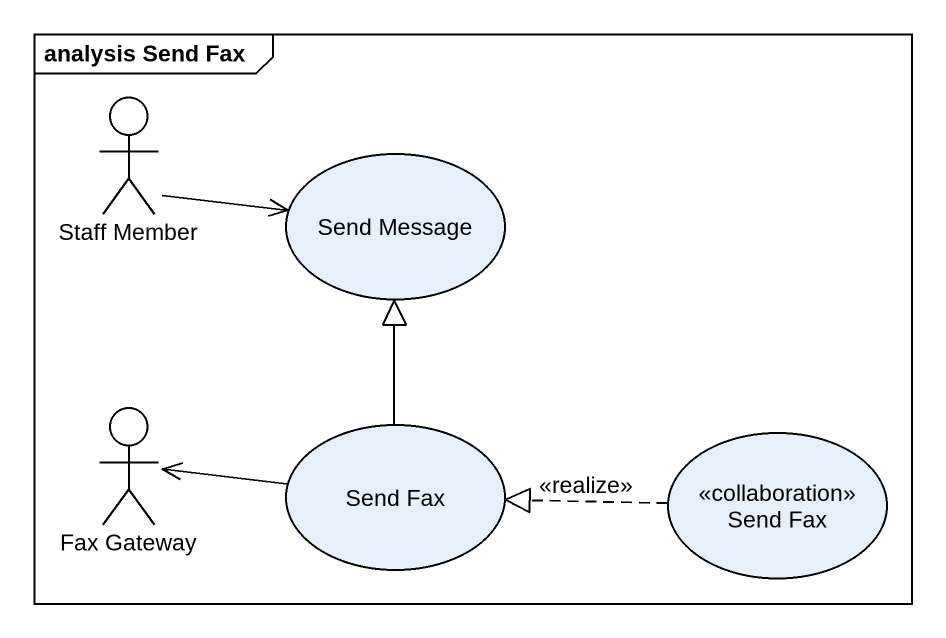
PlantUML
@startuml
mainframe analysis Send Fax
actor "Staff Member" as Staff_Member
usecase "Send Message" as Send_Message
actor "Fax Gateway" as Fax_Gateway
usecase "Send Fax" as Send_Fax
usecase "Send Fax" as Send_Fax_2 <<collaboration>>
Staff_Member -right-> Send_Message
Send_Fax -up-|> Send_Message
Send_Fax -left-> Fax_Gateway
Send_Fax_2 .left.|> Send_Fax : <<realize>>
@enduml
